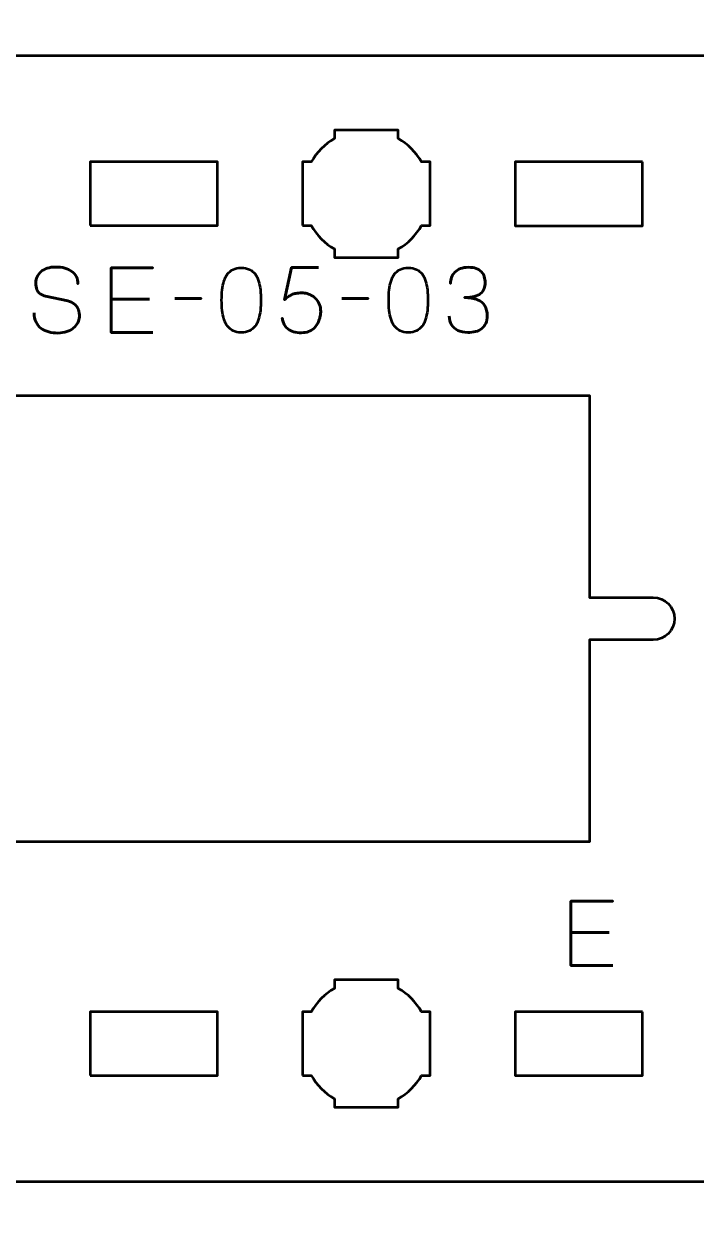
# Model space of a CAD drawing. Header units: centimetres. Extents: x -21 to 0, y -29.7 to 0.
# Drawn here: x -7.11 to -3.95, y -21.07 to -15.46 of the extents above; entities that cross this region are included whole.
import ezdxf

# ---------------------------------------------------------------- set-up
doc = ezdxf.new("R2010")
doc.units = ezdxf.units.CM
doc.header["$MEASUREMENT"] = 0
doc.layers.add('Layer 1', color=7, linetype='Continuous')

msp = doc.modelspace()

# ---------------------------------------------------------------- linework, layer by layer
at = {"layer": 'Layer 1', "color": 1, "lineweight": 53}
msp.add_open_spline([(-21.00003, -29.19995), (-21.00003, -29.19995), (-21.00003, -2.89992), (-21.00003, -2.89992), (-21.00003, -2.89992), (-21.00003, -2.81709), (-20.93286, -2.74992), (-20.85003, -2.74992), (-20.85003, -2.74992), (-20.7672, -2.74992), (-20.70003, -2.68275), (-20.70003, -2.59992), (-20.70003, -2.59992), (-20.70003, -2.51709), (-20.7672, -2.44992), (-20.85003, -2.44992), (-20.85003, -2.44992), (-20.93286, -2.44992), (-21.00003, -2.38275), (-21.00003, -2.29992), (-21.00003, -2.29992), (-21.00003, -2.21709), (-20.93286, -2.14992), (-20.85003, -2.14992), (-20.85003, -2.14992), (-20.7672, -2.14992), (-20.70003, -2.08275), (-20.70003, -1.99992), (-20.70003, -1.99992), (-20.70003, -1.91709), (-20.7672, -1.84992), (-20.85003, -1.84992), (-20.85003, -1.84992), (-20.93286, -1.84992), (-21.00003, -1.78275), (-21.00003, -1.69992), (-21.00003, -1.69992), (-21.00003, -1.61709), (-20.93286, -1.54992), (-20.85003, -1.54992), (-20.85003, -1.54992), (-20.7672, -1.54992), (-20.70003, -1.48275), (-20.70003, -1.39992), (-20.70003, -1.39992), (-20.70003, -1.31709), (-20.7672, -1.24992), (-20.85003, -1.24992), (-20.85003, -1.24992), (-20.93286, -1.24992), (-21.00003, -1.18275), (-21.00003, -1.09992), (-21.00003, -1.09992), (-21.00003, -1.09992), (-21.00003, -0.49992), (-21.00003, -0.49992), (-21.00003, -0.49992), (-21.00003, -0.22295), (-20.77694, 0.00004), (-20.49994, 0.00004), (-20.49994, 0.00004), (-20.49994, 0.00004), (-0.50008, 0.00004), (-0.50008, 0.00004), (-0.50008, 0.00004), (-0.22294, 0.00004), (0.00002, -0.22295), (0.00002, -0.49992), (0.00002, -0.49992), (0.00002, -0.49992), (0.00002, -29.19995), (0.00002, -29.19995), (0.00002, -29.19995), (0.00002, -29.47695), (-0.22294, -29.70004), (-0.50008, -29.70004), (-0.50008, -29.70004), (-0.50008, -29.70004), (-20.49994, -29.70004), (-20.49994, -29.70004), (-20.49994, -29.70004), (-20.77694, -29.70004), (-21.00003, -29.47695), (-21.00003, -29.19995)], degree=3, knots=[0, 0, 0, 0, 0.047619, 0.047619, 0.047619, 0.047619, 0.0952381, 0.0952381, 0.0952381, 0.0952381, 0.1428571, 0.1428571, 0.1428571, 0.1428571, 0.1904762, 0.1904762, 0.1904762, 0.1904762, 0.2380952, 0.2380952, 0.2380952, 0.2380952, 0.2857143, 0.2857143, 0.2857143, 0.2857143, 0.3333333, 0.3333333, 0.3333333, 0.3333333, 0.3809524, 0.3809524, 0.3809524, 0.3809524, 0.4285714, 0.4285714, 0.4285714, 0.4285714, 0.4761905, 0.4761905, 0.4761905, 0.4761905, 0.5238095, 0.5238095, 0.5238095, 0.5238095, 0.5714286, 0.5714286, 0.5714286, 0.5714286, 0.6190476, 0.6190476, 0.6190476, 0.6190476, 0.6666667, 0.6666667, 0.6666667, 0.6666667, 0.7142857, 0.7142857, 0.7142857, 0.7142857, 0.7619048, 0.7619048, 0.7619048, 0.7619048, 0.8095238, 0.8095238, 0.8095238, 0.8095238, 0.8571429, 0.8571429, 0.8571429, 0.8571429, 0.9047619, 0.9047619, 0.9047619, 0.9047619, 0.952381, 0.952381, 0.952381, 0.952381, 1, 1, 1, 1], dxfattribs=at)
at = {"layer": 'Layer 1', "color": 3, "lineweight": 53}
msp.add_open_spline([(-0.85004, -20.41233), (-0.85012, -20.68939), (-1.07319, -20.91227), (-1.35014, -20.91227), (-1.35014, -20.91227), (-4.11673, -20.91227), (-6.88335, -20.91227), (-9.64994, -20.91227), (-9.64994, -20.91227), (-9.92694, -20.91227), (-10.15004, -20.68918), (-10.15004, -20.41218), (-10.15004, -20.41218), (-10.15004, -20.41218), (-10.15004, -16.11232), (-10.15004, -16.11232), (-10.15004, -16.11232), (-10.15004, -15.83519), (-9.92694, -15.61223), (-9.64994, -15.61223), (-9.64994, -15.61223), (-6.88335, -15.61223), (-4.11673, -15.61223), (-1.35014, -15.61223), (-1.35014, -15.61223), (-1.07314, -15.61223), (-0.85004, -15.83532), (-0.85004, -16.11232), (-0.85004, -16.11232), (-0.85004, -16.11232), (-0.85004, -20.41233), (-0.85004, -20.41233)], degree=3, knots=[0, 0, 0, 0, 0.125, 0.125, 0.125, 0.125, 0.25, 0.25, 0.25, 0.25, 0.375, 0.375, 0.375, 0.375, 0.5, 0.5, 0.5, 0.5, 0.625, 0.625, 0.625, 0.625, 0.75, 0.75, 0.75, 0.75, 0.875, 0.875, 0.875, 0.875, 1, 1, 1, 1], dxfattribs=at)
at = {"layer": 'Layer 1', "lineweight": 53}
for points, knots in [([(-5.79999, -16.41232), (-5.79999, -16.41232), (-5.79999, -16.2638), (-5.79999, -16.2638), (-5.79999, -16.2638), (-5.79999, -16.2638), (-5.80001, -16.26225), (-5.80001, -16.26225), (-5.80001, -16.26225), (-5.80001, -16.26225), (-5.79999, -16.2607), (-5.79999, -16.2607), (-5.79999, -16.2607), (-5.79999, -16.2607), (-5.79999, -16.11232), (-5.79999, -16.11232), (-5.79999, -16.11232), (-5.79999, -16.11232), (-5.7599, -16.11232), (-5.7599, -16.11232), (-5.7599, -16.11232), (-5.73355, -16.06675), (-5.69555, -16.02877), (-5.65, -16.00241), (-5.65, -16.00241), (-5.65, -16.00241), (-5.65, -15.96232), (-5.65, -15.96232), (-5.65, -15.96232), (-5.65, -15.96232), (-5.50595, -15.96232), (-5.50595, -15.96232), (-5.50595, -15.96232), (-5.50595, -15.96232), (-5.50001, -15.96226), (-5.50001, -15.96226), (-5.50001, -15.96226), (-5.50001, -15.96226), (-5.49407, -15.96232), (-5.49407, -15.96232), (-5.49407, -15.96232), (-5.49407, -15.96232), (-5.35, -15.96232), (-5.35, -15.96232), (-5.35, -15.96232), (-5.35, -15.96232), (-5.35, -16.00239), (-5.35, -16.00239), (-5.35, -16.00239), (-5.30443, -16.02875), (-5.26644, -16.06674), (-5.2401, -16.11232), (-5.2401, -16.11232), (-5.2401, -16.11232), (-5.2, -16.11232), (-5.2, -16.11232), (-5.2, -16.11232), (-5.2, -16.11232), (-5.2, -16.41232), (-5.2, -16.41232), (-5.2, -16.41232), (-5.2, -16.41232), (-5.24019, -16.41232), (-5.24019, -16.41232), (-5.24019, -16.41232), (-5.26653, -16.45782), (-5.30449, -16.49576), (-5.35, -16.5221), (-5.35, -16.5221), (-5.35, -16.5221), (-5.35, -16.56231), (-5.35, -16.56231), (-5.35, -16.56231), (-5.35, -16.56231), (-5.65, -16.56231), (-5.65, -16.56231), (-5.65, -16.56231), (-5.65, -16.56231), (-5.65, -16.52208), (-5.65, -16.52208), (-5.65, -16.52208), (-5.6955, -16.49574), (-5.73346, -16.45781), (-5.7598, -16.41232), (-5.7598, -16.41232), (-5.7598, -16.41232), (-5.79999, -16.41232), (-5.79999, -16.41232)], [0, 0, 0, 0, 0.0454545, 0.0454545, 0.0454545, 0.0454545, 0.0909091, 0.0909091, 0.0909091, 0.0909091, 0.1363636, 0.1363636, 0.1363636, 0.1363636, 0.1818182, 0.1818182, 0.1818182, 0.1818182, 0.2272727, 0.2272727, 0.2272727, 0.2272727, 0.2727273, 0.2727273, 0.2727273, 0.2727273, 0.3181818, 0.3181818, 0.3181818, 0.3181818, 0.3636364, 0.3636364, 0.3636364, 0.3636364, 0.4090909, 0.4090909, 0.4090909, 0.4090909, 0.4545455, 0.4545455, 0.4545455, 0.4545455, 0.5, 0.5, 0.5, 0.5, 0.5454545, 0.5454545, 0.5454545, 0.5454545, 0.5909091, 0.5909091, 0.5909091, 0.5909091, 0.6363636, 0.6363636, 0.6363636, 0.6363636, 0.6818182, 0.6818182, 0.6818182, 0.6818182, 0.7272727, 0.7272727, 0.7272727, 0.7272727, 0.7727273, 0.7727273, 0.7727273, 0.7727273, 0.8181818, 0.8181818, 0.8181818, 0.8181818, 0.8636364, 0.8636364, 0.8636364, 0.8636364, 0.9090909, 0.9090909, 0.9090909, 0.9090909, 0.9545455, 0.9545455, 0.9545455, 0.9545455, 1, 1, 1, 1]), ([(-6.79999, -16.41232), (-6.79999, -16.41232), (-6.79999, -16.11232), (-6.79999, -16.11232), (-6.79999, -16.11232), (-6.79999, -16.11232), (-6.2, -16.11232), (-6.2, -16.11232), (-6.2, -16.11232), (-6.2, -16.11232), (-6.2, -16.41232), (-6.2, -16.41232), (-6.2, -16.41232), (-6.2, -16.41232), (-6.79999, -16.41232), (-6.79999, -16.41232)], [0, 0, 0, 0, 0.25, 0.25, 0.25, 0.25, 0.5, 0.5, 0.5, 0.5, 0.75, 0.75, 0.75, 0.75, 1, 1, 1, 1]), ([(-4.20009, -16.11232), (-4.20009, -16.11232), (-4.20009, -16.41233), (-4.20009, -16.41233), (-4.20009, -16.41233), (-4.20009, -16.41233), (-4.80008, -16.41233), (-4.80008, -16.41233), (-4.80008, -16.41233), (-4.80008, -16.41233), (-4.80008, -16.11232), (-4.80008, -16.11232), (-4.80008, -16.11232), (-4.80008, -16.11232), (-4.20009, -16.11232), (-4.20009, -16.11232)], [0, 0, 0, 0, 0.25, 0.25, 0.25, 0.25, 0.5, 0.5, 0.5, 0.5, 0.75, 0.75, 0.75, 0.75, 1, 1, 1, 1]), ([(-7.50004, -19.31223), (-6.43655, -19.31224), (-5.65488, -19.31225), (-4.45004, -19.31225), (-4.45004, -19.31225), (-4.45004, -19.31225), (-4.45004, -18.36223), (-4.45004, -18.36223), (-4.45004, -18.36223), (-4.45004, -18.36223), (-4.14999, -18.36223), (-4.14999, -18.36223), (-4.14999, -18.36223), (-4.09478, -18.36223), (-4.04999, -18.31744), (-4.04999, -18.26223), (-4.04999, -18.26223), (-4.04999, -18.20702), (-4.09478, -18.16223), (-4.14999, -18.16223), (-4.14999, -18.16223), (-4.14999, -18.16223), (-4.45004, -18.16223), (-4.45004, -18.16223), (-4.45004, -18.16223), (-4.45004, -18.16223), (-4.45004, -17.21226), (-4.45004, -17.21226), (-4.45004, -17.21226), (-5.65485, -17.21226), (-6.43656, -17.21225), (-7.50004, -17.21225), (-7.50004, -17.21225), (-7.50004, -17.21225), (-8.55004, -17.21225), (-8.55004, -17.21225), (-8.55004, -17.21225), (-8.55004, -17.21225), (-8.55004, -18.16227), (-8.55004, -18.16227), (-8.55004, -18.16227), (-8.55004, -18.16227), (-8.85009, -18.16227), (-8.85009, -18.16227), (-8.85009, -18.16227), (-8.9053, -18.16227), (-8.95009, -18.20706), (-8.95009, -18.26227), (-8.95009, -18.26227), (-8.95009, -18.31748), (-8.9053, -18.36227), (-8.85009, -18.36227), (-8.85009, -18.36227), (-8.85009, -18.36227), (-8.55004, -18.36227), (-8.55004, -18.36227), (-8.55004, -18.36227), (-8.55004, -18.36227), (-8.55004, -19.31224), (-8.55004, -19.31224), (-8.55004, -19.31224), (-8.55004, -19.31224), (-7.50004, -19.31223), (-7.50004, -19.31223)], [0, 0, 0, 0, 0.0625, 0.0625, 0.0625, 0.0625, 0.125, 0.125, 0.125, 0.125, 0.1875, 0.1875, 0.1875, 0.1875, 0.25, 0.25, 0.25, 0.25, 0.3125, 0.3125, 0.3125, 0.3125, 0.375, 0.375, 0.375, 0.375, 0.4375, 0.4375, 0.4375, 0.4375, 0.5, 0.5, 0.5, 0.5, 0.5625, 0.5625, 0.5625, 0.5625, 0.625, 0.625, 0.625, 0.625, 0.6875, 0.6875, 0.6875, 0.6875, 0.75, 0.75, 0.75, 0.75, 0.8125, 0.8125, 0.8125, 0.8125, 0.875, 0.875, 0.875, 0.875, 0.9375, 0.9375, 0.9375, 0.9375, 1, 1, 1, 1]), ([(-5.79999, -20.41232), (-5.79999, -20.41232), (-5.79999, -20.2638), (-5.79999, -20.2638), (-5.79999, -20.2638), (-5.79999, -20.2638), (-5.80001, -20.26225), (-5.80001, -20.26225), (-5.80001, -20.26225), (-5.80001, -20.26225), (-5.79999, -20.2607), (-5.79999, -20.2607), (-5.79999, -20.2607), (-5.79999, -20.2607), (-5.79999, -20.11232), (-5.79999, -20.11232), (-5.79999, -20.11232), (-5.79999, -20.11232), (-5.7599, -20.11232), (-5.7599, -20.11232), (-5.7599, -20.11232), (-5.73355, -20.06675), (-5.69555, -20.02877), (-5.65, -20.00241), (-5.65, -20.00241), (-5.65, -20.00241), (-5.65, -19.96232), (-5.65, -19.96232), (-5.65, -19.96232), (-5.65, -19.96232), (-5.50595, -19.96232), (-5.50595, -19.96232), (-5.50595, -19.96232), (-5.50595, -19.96232), (-5.50001, -19.96226), (-5.50001, -19.96226), (-5.50001, -19.96226), (-5.50001, -19.96226), (-5.49407, -19.96232), (-5.49407, -19.96232), (-5.49407, -19.96232), (-5.49407, -19.96232), (-5.35, -19.96232), (-5.35, -19.96232), (-5.35, -19.96232), (-5.35, -19.96232), (-5.35, -20.00239), (-5.35, -20.00239), (-5.35, -20.00239), (-5.30443, -20.02875), (-5.26644, -20.06674), (-5.2401, -20.11232), (-5.2401, -20.11232), (-5.2401, -20.11232), (-5.2, -20.11232), (-5.2, -20.11232), (-5.2, -20.11232), (-5.2, -20.11232), (-5.2, -20.41232), (-5.2, -20.41232), (-5.2, -20.41232), (-5.2, -20.41232), (-5.24019, -20.41232), (-5.24019, -20.41232), (-5.24019, -20.41232), (-5.26653, -20.45782), (-5.30449, -20.49576), (-5.35, -20.5221), (-5.35, -20.5221), (-5.35, -20.5221), (-5.35, -20.56231), (-5.35, -20.56231), (-5.35, -20.56231), (-5.35, -20.56231), (-5.65, -20.56231), (-5.65, -20.56231), (-5.65, -20.56231), (-5.65, -20.56231), (-5.65, -20.52208), (-5.65, -20.52208), (-5.65, -20.52208), (-5.6955, -20.49574), (-5.73346, -20.45781), (-5.7598, -20.41232), (-5.7598, -20.41232), (-5.7598, -20.41232), (-5.79999, -20.41232), (-5.79999, -20.41232)], [0, 0, 0, 0, 0.0454545, 0.0454545, 0.0454545, 0.0454545, 0.0909091, 0.0909091, 0.0909091, 0.0909091, 0.1363636, 0.1363636, 0.1363636, 0.1363636, 0.1818182, 0.1818182, 0.1818182, 0.1818182, 0.2272727, 0.2272727, 0.2272727, 0.2272727, 0.2727273, 0.2727273, 0.2727273, 0.2727273, 0.3181818, 0.3181818, 0.3181818, 0.3181818, 0.3636364, 0.3636364, 0.3636364, 0.3636364, 0.4090909, 0.4090909, 0.4090909, 0.4090909, 0.4545455, 0.4545455, 0.4545455, 0.4545455, 0.5, 0.5, 0.5, 0.5, 0.5454545, 0.5454545, 0.5454545, 0.5454545, 0.5909091, 0.5909091, 0.5909091, 0.5909091, 0.6363636, 0.6363636, 0.6363636, 0.6363636, 0.6818182, 0.6818182, 0.6818182, 0.6818182, 0.7272727, 0.7272727, 0.7272727, 0.7272727, 0.7727273, 0.7727273, 0.7727273, 0.7727273, 0.8181818, 0.8181818, 0.8181818, 0.8181818, 0.8636364, 0.8636364, 0.8636364, 0.8636364, 0.9090909, 0.9090909, 0.9090909, 0.9090909, 0.9545455, 0.9545455, 0.9545455, 0.9545455, 1, 1, 1, 1]), ([(-6.79999, -20.41232), (-6.79999, -20.41232), (-6.79999, -20.11232), (-6.79999, -20.11232), (-6.79999, -20.11232), (-6.79999, -20.11232), (-6.2, -20.11232), (-6.2, -20.11232), (-6.2, -20.11232), (-6.2, -20.11232), (-6.2, -20.41232), (-6.2, -20.41232), (-6.2, -20.41232), (-6.2, -20.41232), (-6.79999, -20.41232), (-6.79999, -20.41232)], [0, 0, 0, 0, 0.25, 0.25, 0.25, 0.25, 0.5, 0.5, 0.5, 0.5, 0.75, 0.75, 0.75, 0.75, 1, 1, 1, 1]), ([(-4.20009, -20.11232), (-4.20009, -20.11232), (-4.20009, -20.41233), (-4.20009, -20.41233), (-4.20009, -20.41233), (-4.20009, -20.41233), (-4.80008, -20.41233), (-4.80008, -20.41233), (-4.80008, -20.41233), (-4.80008, -20.41233), (-4.80008, -20.11232), (-4.80008, -20.11232), (-4.80008, -20.11232), (-4.80008, -20.11232), (-4.20009, -20.11232), (-4.20009, -20.11232)], [0, 0, 0, 0, 0.25, 0.25, 0.25, 0.25, 0.5, 0.5, 0.5, 0.5, 0.75, 0.75, 0.75, 0.75, 1, 1, 1, 1])]:
    msp.add_open_spline(points, degree=3, knots=knots, dxfattribs=at)
at = {"layer": 'Layer 1', "color": 5, "lineweight": 53}
for points, knots in [([(-7.06379, -16.8228), (-7.06365, -16.83967), (-7.06069, -16.85413), (-7.05476, -16.8662), (-7.05476, -16.8662), (-7.0489, -16.87819), (-7.04072, -16.888), (-7.03042, -16.89562), (-7.03042, -16.89562), (-7.02005, -16.90317), (-7.00812, -16.90874), (-6.99465, -16.91234), (-6.99465, -16.91234), (-6.98124, -16.91587), (-6.96685, -16.91763), (-6.95161, -16.91763), (-6.95161, -16.91763), (-6.93623, -16.91756), (-6.9224, -16.9153), (-6.91005, -16.911), (-6.91005, -16.911), (-6.89777, -16.90669), (-6.88726, -16.90091), (-6.87844, -16.89364), (-6.87844, -16.89364), (-6.86969, -16.88637), (-6.86292, -16.87826), (-6.85812, -16.86923), (-6.85812, -16.86923), (-6.85332, -16.8602), (-6.85078, -16.85096), (-6.85043, -16.84143), (-6.85043, -16.84143), (-6.85001, -16.82894), (-6.85184, -16.81751), (-6.85586, -16.80721), (-6.85586, -16.80721), (-6.85989, -16.79691), (-6.8661, -16.7883), (-6.87449, -16.78125), (-6.87449, -16.78125), (-6.88282, -16.77419), (-6.89333, -16.76925), (-6.90589, -16.7665), (-6.90589, -16.7665), (-6.90589, -16.7665), (-7.0096, -16.74406), (-7.0096, -16.74406), (-7.0096, -16.74406), (-7.01934, -16.74202), (-7.02774, -16.73856), (-7.03465, -16.73376), (-7.03465, -16.73376), (-7.04157, -16.7289), (-7.04693, -16.72219), (-7.0506, -16.71358), (-7.0506, -16.71358), (-7.05427, -16.70505), (-7.05617, -16.69418), (-7.05617, -16.68099), (-7.05617, -16.68099), (-7.05617, -16.67097), (-7.05412, -16.66152), (-7.04996, -16.65263), (-7.04996, -16.65263), (-7.04587, -16.64374), (-7.0398, -16.6359), (-7.03183, -16.62899), (-7.03183, -16.62899), (-7.02386, -16.62215), (-7.01398, -16.61678), (-7.00227, -16.6129), (-7.00227, -16.6129), (-6.99048, -16.60895), (-6.97701, -16.60698), (-6.96177, -16.60691), (-6.96177, -16.60691), (-6.94646, -16.60691), (-6.93242, -16.60867), (-6.91958, -16.6122), (-6.91958, -16.6122), (-6.90681, -16.61573), (-6.89573, -16.62081), (-6.88642, -16.62758), (-6.88642, -16.62758), (-6.8771, -16.63435), (-6.86991, -16.64268), (-6.86497, -16.65241), (-6.86497, -16.65241), (-6.86003, -16.66222), (-6.8577, -16.67344), (-6.85805, -16.68607), (-6.85805, -16.68607), (-6.8577, -16.67344), (-6.86003, -16.66222), (-6.86497, -16.65241), (-6.86497, -16.65241), (-6.86991, -16.64268), (-6.8771, -16.63435), (-6.88642, -16.62758), (-6.88642, -16.62758), (-6.89573, -16.62081), (-6.90681, -16.61573), (-6.91958, -16.6122), (-6.91958, -16.6122), (-6.93242, -16.60867), (-6.94646, -16.60691), (-6.96177, -16.60691), (-6.96177, -16.60691), (-6.97701, -16.60698), (-6.99048, -16.60895), (-7.00227, -16.6129), (-7.00227, -16.6129), (-7.01398, -16.61678), (-7.02386, -16.62215), (-7.03183, -16.62899), (-7.03183, -16.62899), (-7.0398, -16.6359), (-7.04587, -16.64374), (-7.04996, -16.65263), (-7.04996, -16.65263), (-7.05412, -16.66152), (-7.05617, -16.67097), (-7.05617, -16.68099), (-7.05617, -16.68099), (-7.05617, -16.69418), (-7.05434, -16.70505), (-7.05081, -16.71351), (-7.05081, -16.71351), (-7.04721, -16.72205), (-7.04192, -16.72868), (-7.035, -16.73355), (-7.035, -16.73355), (-7.02809, -16.73835), (-7.01962, -16.74188), (-7.0096, -16.74406), (-7.0096, -16.74406), (-7.0096, -16.74406), (-6.90589, -16.7665), (-6.90589, -16.7665), (-6.90589, -16.7665), (-6.89305, -16.76925), (-6.88246, -16.77419), (-6.87414, -16.78125), (-6.87414, -16.78125), (-6.86574, -16.7883), (-6.8596, -16.79691), (-6.85565, -16.80721), (-6.85565, -16.80721), (-6.85177, -16.81751), (-6.85001, -16.82894), (-6.85043, -16.84143), (-6.85043, -16.84143), (-6.85078, -16.85096), (-6.85332, -16.8602), (-6.85812, -16.86923), (-6.85812, -16.86923), (-6.86292, -16.87826), (-6.86969, -16.88637), (-6.87844, -16.89364), (-6.87844, -16.89364), (-6.88726, -16.90091), (-6.89777, -16.90669), (-6.91005, -16.911), (-6.91005, -16.911), (-6.9224, -16.9153), (-6.93623, -16.91756), (-6.95161, -16.91763), (-6.95161, -16.91763), (-6.96685, -16.91763), (-6.98124, -16.91587), (-6.99465, -16.91234), (-6.99465, -16.91234), (-7.00812, -16.90874), (-7.02005, -16.90317), (-7.03042, -16.89562), (-7.03042, -16.89562), (-7.04072, -16.888), (-7.0489, -16.87819), (-7.05476, -16.8662), (-7.05476, -16.8662), (-7.06069, -16.85413), (-7.06365, -16.83967), (-7.06379, -16.8228)], [0, 0, 0, 0, 0.0217391, 0.0217391, 0.0217391, 0.0217391, 0.0434783, 0.0434783, 0.0434783, 0.0434783, 0.0652174, 0.0652174, 0.0652174, 0.0652174, 0.0869565, 0.0869565, 0.0869565, 0.0869565, 0.1086957, 0.1086957, 0.1086957, 0.1086957, 0.1304348, 0.1304348, 0.1304348, 0.1304348, 0.1521739, 0.1521739, 0.1521739, 0.1521739, 0.173913, 0.173913, 0.173913, 0.173913, 0.1956522, 0.1956522, 0.1956522, 0.1956522, 0.2173913, 0.2173913, 0.2173913, 0.2173913, 0.2391304, 0.2391304, 0.2391304, 0.2391304, 0.2608696, 0.2608696, 0.2608696, 0.2608696, 0.2826087, 0.2826087, 0.2826087, 0.2826087, 0.3043478, 0.3043478, 0.3043478, 0.3043478, 0.326087, 0.326087, 0.326087, 0.326087, 0.3478261, 0.3478261, 0.3478261, 0.3478261, 0.3695652, 0.3695652, 0.3695652, 0.3695652, 0.3913043, 0.3913043, 0.3913043, 0.3913043, 0.4130435, 0.4130435, 0.4130435, 0.4130435, 0.4347826, 0.4347826, 0.4347826, 0.4347826, 0.4565217, 0.4565217, 0.4565217, 0.4565217, 0.4782609, 0.4782609, 0.4782609, 0.4782609, 0.5, 0.5, 0.5, 0.5, 0.5217391, 0.5217391, 0.5217391, 0.5217391, 0.5434783, 0.5434783, 0.5434783, 0.5434783, 0.5652174, 0.5652174, 0.5652174, 0.5652174, 0.5869565, 0.5869565, 0.5869565, 0.5869565, 0.6086957, 0.6086957, 0.6086957, 0.6086957, 0.6304348, 0.6304348, 0.6304348, 0.6304348, 0.6521739, 0.6521739, 0.6521739, 0.6521739, 0.673913, 0.673913, 0.673913, 0.673913, 0.6956522, 0.6956522, 0.6956522, 0.6956522, 0.7173913, 0.7173913, 0.7173913, 0.7173913, 0.7391304, 0.7391304, 0.7391304, 0.7391304, 0.7608696, 0.7608696, 0.7608696, 0.7608696, 0.7826087, 0.7826087, 0.7826087, 0.7826087, 0.8043478, 0.8043478, 0.8043478, 0.8043478, 0.826087, 0.826087, 0.826087, 0.826087, 0.8478261, 0.8478261, 0.8478261, 0.8478261, 0.8695652, 0.8695652, 0.8695652, 0.8695652, 0.8913043, 0.8913043, 0.8913043, 0.8913043, 0.9130435, 0.9130435, 0.9130435, 0.9130435, 0.9347826, 0.9347826, 0.9347826, 0.9347826, 0.9565217, 0.9565217, 0.9565217, 0.9565217, 0.9782609, 0.9782609, 0.9782609, 0.9782609, 1, 1, 1, 1]), ([(-6.50457, -16.91509), (-6.50457, -16.91509), (-6.70184, -16.91509), (-6.70184, -16.91509), (-6.70184, -16.91509), (-6.70184, -16.91509), (-6.70184, -16.61156), (-6.70184, -16.61156), (-6.70184, -16.61156), (-6.70184, -16.61156), (-6.50457, -16.61156), (-6.50457, -16.61156), (-6.50457, -16.61156), (-6.50457, -16.61156), (-6.70184, -16.61156), (-6.70184, -16.61156), (-6.70184, -16.61156), (-6.70184, -16.61156), (-6.70184, -16.91509), (-6.70184, -16.91509), (-6.70184, -16.91509), (-6.70184, -16.91509), (-6.50457, -16.91509), (-6.50457, -16.91509)], [0, 0, 0, 0, 0.1666667, 0.1666667, 0.1666667, 0.1666667, 0.3333333, 0.3333333, 0.3333333, 0.3333333, 0.5, 0.5, 0.5, 0.5, 0.6666667, 0.6666667, 0.6666667, 0.6666667, 0.8333333, 0.8333333, 0.8333333, 0.8333333, 1, 1, 1, 1]), ([(-6.08886, -16.91509), (-6.07405, -16.91502), (-6.06128, -16.91241), (-6.05062, -16.90733), (-6.05062, -16.90733), (-6.04004, -16.90225), (-6.03122, -16.89498), (-6.02417, -16.88574), (-6.02417, -16.88574), (-6.01718, -16.87643), (-6.01168, -16.86542), (-6.00759, -16.85272), (-6.00759, -16.85272), (-6.00356, -16.84002), (-6.00067, -16.82612), (-5.99905, -16.81088), (-5.99905, -16.81088), (-5.99735, -16.79564), (-5.99651, -16.77962), (-5.99658, -16.76269), (-5.99658, -16.76269), (-5.99651, -16.74583), (-5.99735, -16.72981), (-5.99905, -16.71464), (-5.99905, -16.71464), (-6.00067, -16.69947), (-6.00356, -16.6855), (-6.00759, -16.6728), (-6.00759, -16.6728), (-6.01168, -16.66017), (-6.01718, -16.64917), (-6.02417, -16.63978), (-6.02417, -16.63978), (-6.03122, -16.63047), (-6.04004, -16.6232), (-6.05062, -16.61812), (-6.05062, -16.61812), (-6.06128, -16.61297), (-6.07405, -16.61036), (-6.08886, -16.61029), (-6.08886, -16.61029), (-6.10368, -16.61036), (-6.11645, -16.61297), (-6.12711, -16.61812), (-6.12711, -16.61812), (-6.13769, -16.6232), (-6.14651, -16.63047), (-6.15356, -16.63978), (-6.15356, -16.63978), (-6.16055, -16.64917), (-6.16605, -16.66017), (-6.17014, -16.6728), (-6.17014, -16.6728), (-6.17417, -16.6855), (-6.17706, -16.69947), (-6.17868, -16.71464), (-6.17868, -16.71464), (-6.18037, -16.72981), (-6.18122, -16.74583), (-6.18115, -16.76269), (-6.18115, -16.76269), (-6.18122, -16.77962), (-6.18037, -16.79564), (-6.17868, -16.81088), (-6.17868, -16.81088), (-6.17706, -16.82612), (-6.17417, -16.84002), (-6.17014, -16.85272), (-6.17014, -16.85272), (-6.16605, -16.86542), (-6.16055, -16.87643), (-6.15356, -16.88574), (-6.15356, -16.88574), (-6.14651, -16.89498), (-6.13769, -16.90225), (-6.12711, -16.90733), (-6.12711, -16.90733), (-6.11645, -16.91241), (-6.10368, -16.91502), (-6.08886, -16.91509)], [0, 0, 0, 0, 0.05, 0.05, 0.05, 0.05, 0.1, 0.1, 0.1, 0.1, 0.15, 0.15, 0.15, 0.15, 0.2, 0.2, 0.2, 0.2, 0.25, 0.25, 0.25, 0.25, 0.3, 0.3, 0.3, 0.3, 0.35, 0.35, 0.35, 0.35, 0.4, 0.4, 0.4, 0.4, 0.45, 0.45, 0.45, 0.45, 0.5, 0.5, 0.5, 0.5, 0.55, 0.55, 0.55, 0.55, 0.6, 0.6, 0.6, 0.6, 0.65, 0.65, 0.65, 0.65, 0.7, 0.7, 0.7, 0.7, 0.75, 0.75, 0.75, 0.75, 0.8, 0.8, 0.8, 0.8, 0.85, 0.85, 0.85, 0.85, 0.9, 0.9, 0.9, 0.9, 0.95, 0.95, 0.95, 0.95, 1, 1, 1, 1]), ([(-6.08886, -16.91509), (-6.07405, -16.91502), (-6.06128, -16.91241), (-6.05062, -16.90733), (-6.05062, -16.90733), (-6.04004, -16.90225), (-6.03122, -16.89498), (-6.02417, -16.88574), (-6.02417, -16.88574), (-6.01718, -16.87643), (-6.01168, -16.86542), (-6.00759, -16.85272), (-6.00759, -16.85272), (-6.00356, -16.84002), (-6.00067, -16.82612), (-5.99905, -16.81088), (-5.99905, -16.81088), (-5.99735, -16.79564), (-5.99651, -16.77962), (-5.99658, -16.76269), (-5.99658, -16.76269), (-5.99651, -16.74583), (-5.99735, -16.72981), (-5.99905, -16.71464), (-5.99905, -16.71464), (-6.00067, -16.69947), (-6.00356, -16.6855), (-6.00759, -16.6728), (-6.00759, -16.6728), (-6.01168, -16.66017), (-6.01718, -16.64917), (-6.02417, -16.63978), (-6.02417, -16.63978), (-6.03122, -16.63047), (-6.04004, -16.6232), (-6.05062, -16.61812), (-6.05062, -16.61812), (-6.06128, -16.61297), (-6.07405, -16.61036), (-6.08886, -16.61029), (-6.08886, -16.61029), (-6.10368, -16.61036), (-6.11645, -16.61297), (-6.12711, -16.61812), (-6.12711, -16.61812), (-6.13769, -16.6232), (-6.14651, -16.63047), (-6.15356, -16.63978), (-6.15356, -16.63978), (-6.16055, -16.64917), (-6.16605, -16.66017), (-6.17014, -16.6728), (-6.17014, -16.6728), (-6.17417, -16.6855), (-6.17706, -16.69947), (-6.17868, -16.71464), (-6.17868, -16.71464), (-6.18037, -16.72981), (-6.18122, -16.74583), (-6.18115, -16.76269), (-6.18115, -16.76269), (-6.18122, -16.77962), (-6.18037, -16.79564), (-6.17868, -16.81088), (-6.17868, -16.81088), (-6.17706, -16.82612), (-6.17417, -16.84002), (-6.17014, -16.85272), (-6.17014, -16.85272), (-6.16605, -16.86542), (-6.16055, -16.87643), (-6.15356, -16.88574), (-6.15356, -16.88574), (-6.14651, -16.89498), (-6.13769, -16.90225), (-6.12711, -16.90733), (-6.12711, -16.90733), (-6.11645, -16.91241), (-6.10368, -16.91502), (-6.08886, -16.91509)], [0, 0, 0, 0, 0.05, 0.05, 0.05, 0.05, 0.1, 0.1, 0.1, 0.1, 0.15, 0.15, 0.15, 0.15, 0.2, 0.2, 0.2, 0.2, 0.25, 0.25, 0.25, 0.25, 0.3, 0.3, 0.3, 0.3, 0.35, 0.35, 0.35, 0.35, 0.4, 0.4, 0.4, 0.4, 0.45, 0.45, 0.45, 0.45, 0.5, 0.5, 0.5, 0.5, 0.55, 0.55, 0.55, 0.55, 0.6, 0.6, 0.6, 0.6, 0.65, 0.65, 0.65, 0.65, 0.7, 0.7, 0.7, 0.7, 0.75, 0.75, 0.75, 0.75, 0.8, 0.8, 0.8, 0.8, 0.85, 0.85, 0.85, 0.85, 0.9, 0.9, 0.9, 0.9, 0.95, 0.95, 0.95, 0.95, 1, 1, 1, 1]), ([(-5.7248, -16.60987), (-5.7248, -16.60987), (-5.8518, -16.60987), (-5.8518, -16.60987), (-5.8518, -16.60987), (-5.8518, -16.60987), (-5.88567, -16.76142), (-5.88567, -16.76142), (-5.88567, -16.76142), (-5.87974, -16.75634), (-5.8741, -16.75176), (-5.86866, -16.74773), (-5.86866, -16.74773), (-5.8633, -16.74371), (-5.85766, -16.74033), (-5.85166, -16.7375), (-5.85166, -16.7375), (-5.84573, -16.73468), (-5.83896, -16.73256), (-5.83134, -16.73108), (-5.83134, -16.73108), (-5.82379, -16.7296), (-5.81476, -16.72882), (-5.80439, -16.72882), (-5.80439, -16.72882), (-5.79592, -16.72882), (-5.78745, -16.72995), (-5.77899, -16.73228), (-5.77899, -16.73228), (-5.77052, -16.73454), (-5.76248, -16.738), (-5.75486, -16.74258), (-5.75486, -16.74258), (-5.74717, -16.74724), (-5.74039, -16.75303), (-5.73447, -16.76001), (-5.73447, -16.76001), (-5.72847, -16.767), (-5.72374, -16.77518), (-5.72036, -16.78456), (-5.72036, -16.78456), (-5.7169, -16.79395), (-5.71514, -16.8046), (-5.71507, -16.81645), (-5.71507, -16.81645), (-5.71499, -16.82083), (-5.71549, -16.82633), (-5.71648, -16.83282), (-5.71648, -16.83282), (-5.71739, -16.83931), (-5.71909, -16.84637), (-5.72149, -16.85385), (-5.72149, -16.85385), (-5.72388, -16.86133), (-5.72727, -16.86874), (-5.73157, -16.87607), (-5.73157, -16.87607), (-5.73588, -16.88341), (-5.74138, -16.89011), (-5.74801, -16.89618), (-5.74801, -16.89618), (-5.75465, -16.90225), (-5.76269, -16.90712), (-5.77207, -16.91079), (-5.77207, -16.91079), (-5.78153, -16.91438), (-5.79261, -16.91629), (-5.80523, -16.91636), (-5.80523, -16.91636), (-5.82033, -16.91629), (-5.83303, -16.91467), (-5.84333, -16.91163), (-5.84333, -16.91163), (-5.85364, -16.90853), (-5.86203, -16.90451), (-5.86852, -16.89943), (-5.86852, -16.89943), (-5.87508, -16.89435), (-5.88016, -16.88877), (-5.88383, -16.88271), (-5.88383, -16.88271), (-5.8875, -16.87664), (-5.89025, -16.87057), (-5.89209, -16.8645), (-5.89209, -16.8645), (-5.89392, -16.85843), (-5.89533, -16.85286), (-5.89625, -16.84778), (-5.89625, -16.84778), (-5.89533, -16.85286), (-5.89392, -16.85843), (-5.89209, -16.8645), (-5.89209, -16.8645), (-5.89025, -16.87057), (-5.8875, -16.87664), (-5.88383, -16.88271), (-5.88383, -16.88271), (-5.88016, -16.88877), (-5.87508, -16.89435), (-5.86852, -16.89943), (-5.86852, -16.89943), (-5.86203, -16.90451), (-5.85364, -16.90853), (-5.84333, -16.91163), (-5.84333, -16.91163), (-5.83303, -16.91467), (-5.82033, -16.91629), (-5.80523, -16.91636), (-5.80523, -16.91636), (-5.79261, -16.91629), (-5.78153, -16.91438), (-5.77207, -16.91079), (-5.77207, -16.91079), (-5.76269, -16.90712), (-5.75465, -16.90225), (-5.74801, -16.89618), (-5.74801, -16.89618), (-5.74138, -16.89011), (-5.73588, -16.88341), (-5.73157, -16.87607), (-5.73157, -16.87607), (-5.72727, -16.86874), (-5.72388, -16.86133), (-5.72149, -16.85385), (-5.72149, -16.85385), (-5.71909, -16.84637), (-5.71739, -16.83931), (-5.71648, -16.83282), (-5.71648, -16.83282), (-5.71549, -16.82633), (-5.71499, -16.82083), (-5.71507, -16.81645), (-5.71507, -16.81645), (-5.71514, -16.8046), (-5.7169, -16.79395), (-5.72036, -16.78456), (-5.72036, -16.78456), (-5.72374, -16.77518), (-5.72847, -16.767), (-5.73447, -16.76001), (-5.73447, -16.76001), (-5.74039, -16.75303), (-5.74717, -16.74724), (-5.75486, -16.74258), (-5.75486, -16.74258), (-5.76248, -16.738), (-5.77052, -16.73454), (-5.77899, -16.73228), (-5.77899, -16.73228), (-5.78745, -16.72995), (-5.79592, -16.72882), (-5.80439, -16.72882), (-5.80439, -16.72882), (-5.81476, -16.72882), (-5.82379, -16.7296), (-5.83134, -16.73108), (-5.83134, -16.73108), (-5.83896, -16.73256), (-5.84573, -16.73468), (-5.85166, -16.7375), (-5.85166, -16.7375), (-5.85766, -16.74033), (-5.8633, -16.74371), (-5.86866, -16.74773), (-5.86866, -16.74773), (-5.8741, -16.75176), (-5.87974, -16.75634), (-5.88567, -16.76142), (-5.88567, -16.76142), (-5.88567, -16.76142), (-5.8518, -16.60987), (-5.8518, -16.60987), (-5.8518, -16.60987), (-5.8518, -16.60987), (-5.7248, -16.60987), (-5.7248, -16.60987)], [0, 0, 0, 0, 0.0227273, 0.0227273, 0.0227273, 0.0227273, 0.0454545, 0.0454545, 0.0454545, 0.0454545, 0.0681818, 0.0681818, 0.0681818, 0.0681818, 0.0909091, 0.0909091, 0.0909091, 0.0909091, 0.1136364, 0.1136364, 0.1136364, 0.1136364, 0.1363636, 0.1363636, 0.1363636, 0.1363636, 0.1590909, 0.1590909, 0.1590909, 0.1590909, 0.1818182, 0.1818182, 0.1818182, 0.1818182, 0.2045455, 0.2045455, 0.2045455, 0.2045455, 0.2272727, 0.2272727, 0.2272727, 0.2272727, 0.25, 0.25, 0.25, 0.25, 0.2727273, 0.2727273, 0.2727273, 0.2727273, 0.2954545, 0.2954545, 0.2954545, 0.2954545, 0.3181818, 0.3181818, 0.3181818, 0.3181818, 0.3409091, 0.3409091, 0.3409091, 0.3409091, 0.3636364, 0.3636364, 0.3636364, 0.3636364, 0.3863636, 0.3863636, 0.3863636, 0.3863636, 0.4090909, 0.4090909, 0.4090909, 0.4090909, 0.4318182, 0.4318182, 0.4318182, 0.4318182, 0.4545455, 0.4545455, 0.4545455, 0.4545455, 0.4772727, 0.4772727, 0.4772727, 0.4772727, 0.5, 0.5, 0.5, 0.5, 0.5227273, 0.5227273, 0.5227273, 0.5227273, 0.5454545, 0.5454545, 0.5454545, 0.5454545, 0.5681818, 0.5681818, 0.5681818, 0.5681818, 0.5909091, 0.5909091, 0.5909091, 0.5909091, 0.6136364, 0.6136364, 0.6136364, 0.6136364, 0.6363636, 0.6363636, 0.6363636, 0.6363636, 0.6590909, 0.6590909, 0.6590909, 0.6590909, 0.6818182, 0.6818182, 0.6818182, 0.6818182, 0.7045455, 0.7045455, 0.7045455, 0.7045455, 0.7272727, 0.7272727, 0.7272727, 0.7272727, 0.75, 0.75, 0.75, 0.75, 0.7727273, 0.7727273, 0.7727273, 0.7727273, 0.7954545, 0.7954545, 0.7954545, 0.7954545, 0.8181818, 0.8181818, 0.8181818, 0.8181818, 0.8409091, 0.8409091, 0.8409091, 0.8409091, 0.8636364, 0.8636364, 0.8636364, 0.8636364, 0.8863636, 0.8863636, 0.8863636, 0.8863636, 0.9090909, 0.9090909, 0.9090909, 0.9090909, 0.9318182, 0.9318182, 0.9318182, 0.9318182, 0.9545455, 0.9545455, 0.9545455, 0.9545455, 0.9772727, 0.9772727, 0.9772727, 0.9772727, 1, 1, 1, 1]), ([(-5.30274, -16.91509), (-5.28793, -16.91502), (-5.27516, -16.91241), (-5.2645, -16.90733), (-5.2645, -16.90733), (-5.25392, -16.90225), (-5.2451, -16.89498), (-5.23805, -16.88574), (-5.23805, -16.88574), (-5.23106, -16.87643), (-5.22556, -16.86542), (-5.22147, -16.85272), (-5.22147, -16.85272), (-5.21744, -16.84002), (-5.21455, -16.82612), (-5.21293, -16.81088), (-5.21293, -16.81088), (-5.21123, -16.79564), (-5.21039, -16.77962), (-5.21046, -16.76269), (-5.21046, -16.76269), (-5.21039, -16.74583), (-5.21123, -16.72981), (-5.21293, -16.71464), (-5.21293, -16.71464), (-5.21455, -16.69947), (-5.21744, -16.6855), (-5.22147, -16.6728), (-5.22147, -16.6728), (-5.22556, -16.66017), (-5.23106, -16.64917), (-5.23805, -16.63978), (-5.23805, -16.63978), (-5.2451, -16.63047), (-5.25392, -16.6232), (-5.2645, -16.61812), (-5.2645, -16.61812), (-5.27516, -16.61297), (-5.28793, -16.61036), (-5.30274, -16.61029), (-5.30274, -16.61029), (-5.31756, -16.61036), (-5.33033, -16.61297), (-5.34099, -16.61812), (-5.34099, -16.61812), (-5.35157, -16.6232), (-5.36039, -16.63047), (-5.36744, -16.63978), (-5.36744, -16.63978), (-5.37443, -16.64917), (-5.37993, -16.66017), (-5.38402, -16.6728), (-5.38402, -16.6728), (-5.38805, -16.6855), (-5.39094, -16.69947), (-5.39256, -16.71464), (-5.39256, -16.71464), (-5.39425, -16.72981), (-5.3951, -16.74583), (-5.39503, -16.76269), (-5.39503, -16.76269), (-5.3951, -16.77962), (-5.39425, -16.79564), (-5.39256, -16.81088), (-5.39256, -16.81088), (-5.39094, -16.82612), (-5.38805, -16.84002), (-5.38402, -16.85272), (-5.38402, -16.85272), (-5.37993, -16.86542), (-5.37443, -16.87643), (-5.36744, -16.88574), (-5.36744, -16.88574), (-5.36039, -16.89498), (-5.35157, -16.90225), (-5.34099, -16.90733), (-5.34099, -16.90733), (-5.33033, -16.91241), (-5.31756, -16.91502), (-5.30274, -16.91509)], [0, 0, 0, 0, 0.05, 0.05, 0.05, 0.05, 0.1, 0.1, 0.1, 0.1, 0.15, 0.15, 0.15, 0.15, 0.2, 0.2, 0.2, 0.2, 0.25, 0.25, 0.25, 0.25, 0.3, 0.3, 0.3, 0.3, 0.35, 0.35, 0.35, 0.35, 0.4, 0.4, 0.4, 0.4, 0.45, 0.45, 0.45, 0.45, 0.5, 0.5, 0.5, 0.5, 0.55, 0.55, 0.55, 0.55, 0.6, 0.6, 0.6, 0.6, 0.65, 0.65, 0.65, 0.65, 0.7, 0.7, 0.7, 0.7, 0.75, 0.75, 0.75, 0.75, 0.8, 0.8, 0.8, 0.8, 0.85, 0.85, 0.85, 0.85, 0.9, 0.9, 0.9, 0.9, 0.95, 0.95, 0.95, 0.95, 1, 1, 1, 1]), ([(-5.30274, -16.91509), (-5.28793, -16.91502), (-5.27516, -16.91241), (-5.2645, -16.90733), (-5.2645, -16.90733), (-5.25392, -16.90225), (-5.2451, -16.89498), (-5.23805, -16.88574), (-5.23805, -16.88574), (-5.23106, -16.87643), (-5.22556, -16.86542), (-5.22147, -16.85272), (-5.22147, -16.85272), (-5.21744, -16.84002), (-5.21455, -16.82612), (-5.21293, -16.81088), (-5.21293, -16.81088), (-5.21123, -16.79564), (-5.21039, -16.77962), (-5.21046, -16.76269), (-5.21046, -16.76269), (-5.21039, -16.74583), (-5.21123, -16.72981), (-5.21293, -16.71464), (-5.21293, -16.71464), (-5.21455, -16.69947), (-5.21744, -16.6855), (-5.22147, -16.6728), (-5.22147, -16.6728), (-5.22556, -16.66017), (-5.23106, -16.64917), (-5.23805, -16.63978), (-5.23805, -16.63978), (-5.2451, -16.63047), (-5.25392, -16.6232), (-5.2645, -16.61812), (-5.2645, -16.61812), (-5.27516, -16.61297), (-5.28793, -16.61036), (-5.30274, -16.61029), (-5.30274, -16.61029), (-5.31756, -16.61036), (-5.33033, -16.61297), (-5.34099, -16.61812), (-5.34099, -16.61812), (-5.35157, -16.6232), (-5.36039, -16.63047), (-5.36744, -16.63978), (-5.36744, -16.63978), (-5.37443, -16.64917), (-5.37993, -16.66017), (-5.38402, -16.6728), (-5.38402, -16.6728), (-5.38805, -16.6855), (-5.39094, -16.69947), (-5.39256, -16.71464), (-5.39256, -16.71464), (-5.39425, -16.72981), (-5.3951, -16.74583), (-5.39503, -16.76269), (-5.39503, -16.76269), (-5.3951, -16.77962), (-5.39425, -16.79564), (-5.39256, -16.81088), (-5.39256, -16.81088), (-5.39094, -16.82612), (-5.38805, -16.84002), (-5.38402, -16.85272), (-5.38402, -16.85272), (-5.37993, -16.86542), (-5.37443, -16.87643), (-5.36744, -16.88574), (-5.36744, -16.88574), (-5.36039, -16.89498), (-5.35157, -16.90225), (-5.34099, -16.90733), (-5.34099, -16.90733), (-5.33033, -16.91241), (-5.31756, -16.91502), (-5.30274, -16.91509)], [0, 0, 0, 0, 0.05, 0.05, 0.05, 0.05, 0.1, 0.1, 0.1, 0.1, 0.15, 0.15, 0.15, 0.15, 0.2, 0.2, 0.2, 0.2, 0.25, 0.25, 0.25, 0.25, 0.3, 0.3, 0.3, 0.3, 0.35, 0.35, 0.35, 0.35, 0.4, 0.4, 0.4, 0.4, 0.45, 0.45, 0.45, 0.45, 0.5, 0.5, 0.5, 0.5, 0.55, 0.55, 0.55, 0.55, 0.6, 0.6, 0.6, 0.6, 0.65, 0.65, 0.65, 0.65, 0.7, 0.7, 0.7, 0.7, 0.75, 0.75, 0.75, 0.75, 0.8, 0.8, 0.8, 0.8, 0.85, 0.85, 0.85, 0.85, 0.9, 0.9, 0.9, 0.9, 0.95, 0.95, 0.95, 0.95, 1, 1, 1, 1]), ([(-5.11013, -16.83847), (-5.11006, -16.85371), (-5.10653, -16.86697), (-5.09955, -16.87847), (-5.09955, -16.87847), (-5.09256, -16.8899), (-5.08261, -16.89886), (-5.06963, -16.90528), (-5.06963, -16.90528), (-5.05665, -16.9117), (-5.04106, -16.91495), (-5.02292, -16.91509), (-5.02292, -16.91509), (-5.00931, -16.91509), (-4.99696, -16.91368), (-4.98574, -16.91072), (-4.98574, -16.91072), (-4.97459, -16.90775), (-4.965, -16.90317), (-4.95688, -16.89689), (-4.95688, -16.89689), (-4.94877, -16.89061), (-4.94256, -16.88249), (-4.93812, -16.87262), (-4.93812, -16.87262), (-4.93374, -16.86267), (-4.93156, -16.85074), (-4.93149, -16.83677), (-4.93149, -16.83677), (-4.93141, -16.81815), (-4.93522, -16.80241), (-4.94277, -16.78964), (-4.94277, -16.78964), (-4.95032, -16.77687), (-4.96204, -16.76728), (-4.97777, -16.76072), (-4.97777, -16.76072), (-4.9935, -16.75415), (-5.01368, -16.75084), (-5.03816, -16.75084), (-5.03816, -16.75084), (-5.01989, -16.75091), (-5.00458, -16.74922), (-4.99209, -16.74576), (-4.99209, -16.74576), (-4.97967, -16.7423), (-4.96973, -16.73743), (-4.96225, -16.73108), (-4.96225, -16.73108), (-4.95477, -16.7248), (-4.94934, -16.71732), (-4.94609, -16.70872), (-4.94609, -16.70872), (-4.94277, -16.70018), (-4.94115, -16.6908), (-4.94122, -16.68057), (-4.94122, -16.68057), (-4.94115, -16.67033), (-4.94256, -16.66088), (-4.94538, -16.65213), (-4.94538, -16.65213), (-4.94814, -16.64338), (-4.95265, -16.63569), (-4.95879, -16.62913), (-4.95879, -16.62913), (-4.96493, -16.62257), (-4.97304, -16.61742), (-4.98299, -16.61375), (-4.98299, -16.61375), (-4.99301, -16.61008), (-5.00522, -16.60825), (-5.01954, -16.60818), (-5.01954, -16.60818), (-5.03379, -16.60825), (-5.04628, -16.61036), (-5.05686, -16.61446), (-5.05686, -16.61446), (-5.06752, -16.61855), (-5.07626, -16.62412), (-5.08332, -16.63125), (-5.08332, -16.63125), (-5.0903, -16.63837), (-5.09553, -16.64649), (-5.09898, -16.65566), (-5.09898, -16.65566), (-5.10251, -16.66483), (-5.1042, -16.67457), (-5.1042, -16.6848), (-5.1042, -16.6848), (-5.1042, -16.67457), (-5.10251, -16.66483), (-5.09898, -16.65566), (-5.09898, -16.65566), (-5.09553, -16.64649), (-5.0903, -16.63837), (-5.08332, -16.63125), (-5.08332, -16.63125), (-5.07626, -16.62412), (-5.06752, -16.61855), (-5.05686, -16.61446), (-5.05686, -16.61446), (-5.04628, -16.61036), (-5.03379, -16.60825), (-5.01954, -16.60818), (-5.01954, -16.60818), (-5.00522, -16.60825), (-4.99301, -16.61008), (-4.98299, -16.61375), (-4.98299, -16.61375), (-4.97304, -16.61742), (-4.96493, -16.62257), (-4.95879, -16.62913), (-4.95879, -16.62913), (-4.95265, -16.63569), (-4.94814, -16.64338), (-4.94538, -16.65213), (-4.94538, -16.65213), (-4.94256, -16.66088), (-4.94115, -16.67033), (-4.94122, -16.68057), (-4.94122, -16.68057), (-4.94115, -16.6908), (-4.94277, -16.70018), (-4.94609, -16.70872), (-4.94609, -16.70872), (-4.94934, -16.71732), (-4.95477, -16.7248), (-4.96225, -16.73108), (-4.96225, -16.73108), (-4.96973, -16.73743), (-4.97967, -16.7423), (-4.99209, -16.74576), (-4.99209, -16.74576), (-5.00458, -16.74922), (-5.01989, -16.75091), (-5.03816, -16.75084), (-5.03816, -16.75084), (-5.01368, -16.75084), (-4.9935, -16.75415), (-4.97777, -16.76072), (-4.97777, -16.76072), (-4.96204, -16.76728), (-4.95032, -16.77687), (-4.94277, -16.78964), (-4.94277, -16.78964), (-4.93522, -16.80241), (-4.93141, -16.81815), (-4.93149, -16.83677), (-4.93149, -16.83677), (-4.93156, -16.85074), (-4.93374, -16.86267), (-4.93812, -16.87262), (-4.93812, -16.87262), (-4.94256, -16.88249), (-4.94877, -16.89061), (-4.95688, -16.89689), (-4.95688, -16.89689), (-4.965, -16.90317), (-4.97459, -16.90775), (-4.98574, -16.91072), (-4.98574, -16.91072), (-4.99696, -16.91368), (-5.00931, -16.91509), (-5.02292, -16.91509), (-5.02292, -16.91509), (-5.04106, -16.91495), (-5.05665, -16.9117), (-5.06963, -16.90528), (-5.06963, -16.90528), (-5.08261, -16.89886), (-5.09256, -16.8899), (-5.09955, -16.87847), (-5.09955, -16.87847), (-5.10653, -16.86697), (-5.11006, -16.85371), (-5.11013, -16.83847)], [0, 0, 0, 0, 0.0227273, 0.0227273, 0.0227273, 0.0227273, 0.0454545, 0.0454545, 0.0454545, 0.0454545, 0.0681818, 0.0681818, 0.0681818, 0.0681818, 0.0909091, 0.0909091, 0.0909091, 0.0909091, 0.1136364, 0.1136364, 0.1136364, 0.1136364, 0.1363636, 0.1363636, 0.1363636, 0.1363636, 0.1590909, 0.1590909, 0.1590909, 0.1590909, 0.1818182, 0.1818182, 0.1818182, 0.1818182, 0.2045455, 0.2045455, 0.2045455, 0.2045455, 0.2272727, 0.2272727, 0.2272727, 0.2272727, 0.25, 0.25, 0.25, 0.25, 0.2727273, 0.2727273, 0.2727273, 0.2727273, 0.2954545, 0.2954545, 0.2954545, 0.2954545, 0.3181818, 0.3181818, 0.3181818, 0.3181818, 0.3409091, 0.3409091, 0.3409091, 0.3409091, 0.3636364, 0.3636364, 0.3636364, 0.3636364, 0.3863636, 0.3863636, 0.3863636, 0.3863636, 0.4090909, 0.4090909, 0.4090909, 0.4090909, 0.4318182, 0.4318182, 0.4318182, 0.4318182, 0.4545455, 0.4545455, 0.4545455, 0.4545455, 0.4772727, 0.4772727, 0.4772727, 0.4772727, 0.5, 0.5, 0.5, 0.5, 0.5227273, 0.5227273, 0.5227273, 0.5227273, 0.5454545, 0.5454545, 0.5454545, 0.5454545, 0.5681818, 0.5681818, 0.5681818, 0.5681818, 0.5909091, 0.5909091, 0.5909091, 0.5909091, 0.6136364, 0.6136364, 0.6136364, 0.6136364, 0.6363636, 0.6363636, 0.6363636, 0.6363636, 0.6590909, 0.6590909, 0.6590909, 0.6590909, 0.6818182, 0.6818182, 0.6818182, 0.6818182, 0.7045455, 0.7045455, 0.7045455, 0.7045455, 0.7272727, 0.7272727, 0.7272727, 0.7272727, 0.75, 0.75, 0.75, 0.75, 0.7727273, 0.7727273, 0.7727273, 0.7727273, 0.7954545, 0.7954545, 0.7954545, 0.7954545, 0.8181818, 0.8181818, 0.8181818, 0.8181818, 0.8409091, 0.8409091, 0.8409091, 0.8409091, 0.8636364, 0.8636364, 0.8636364, 0.8636364, 0.8863636, 0.8863636, 0.8863636, 0.8863636, 0.9090909, 0.9090909, 0.9090909, 0.9090909, 0.9318182, 0.9318182, 0.9318182, 0.9318182, 0.9545455, 0.9545455, 0.9545455, 0.9545455, 0.9772727, 0.9772727, 0.9772727, 0.9772727, 1, 1, 1, 1]), ([(-6.5215, -16.75888), (-6.5215, -16.75888), (-6.70184, -16.75888), (-6.70184, -16.75888), (-6.70184, -16.75888), (-6.70184, -16.75888), (-6.5215, -16.75888), (-6.5215, -16.75888)], [0, 0, 0, 0, 0.5, 0.5, 0.5, 0.5, 1, 1, 1, 1]), ([(-6.40128, -16.75549), (-6.40128, -16.75549), (-6.27809, -16.75549), (-6.27809, -16.75549), (-6.27809, -16.75549), (-6.27809, -16.75549), (-6.40128, -16.75549), (-6.40128, -16.75549)], [0, 0, 0, 0, 0.5, 0.5, 0.5, 0.5, 1, 1, 1, 1]), ([(-5.61516, -16.75549), (-5.61516, -16.75549), (-5.49197, -16.75549), (-5.49197, -16.75549), (-5.49197, -16.75549), (-5.49197, -16.75549), (-5.61516, -16.75549), (-5.61516, -16.75549)], [0, 0, 0, 0, 0.5, 0.5, 0.5, 0.5, 1, 1, 1, 1]), ([(-4.34067, -19.89502), (-4.34067, -19.89502), (-4.53794, -19.89502), (-4.53794, -19.89502), (-4.53794, -19.89502), (-4.53794, -19.89502), (-4.53794, -19.59149), (-4.53794, -19.59149), (-4.53794, -19.59149), (-4.53794, -19.59149), (-4.34067, -19.59149), (-4.34067, -19.59149), (-4.34067, -19.59149), (-4.34067, -19.59149), (-4.53794, -19.59149), (-4.53794, -19.59149), (-4.53794, -19.59149), (-4.53794, -19.59149), (-4.53794, -19.89502), (-4.53794, -19.89502), (-4.53794, -19.89502), (-4.53794, -19.89502), (-4.34067, -19.89502), (-4.34067, -19.89502)], [0, 0, 0, 0, 0.1666667, 0.1666667, 0.1666667, 0.1666667, 0.3333333, 0.3333333, 0.3333333, 0.3333333, 0.5, 0.5, 0.5, 0.5, 0.6666667, 0.6666667, 0.6666667, 0.6666667, 0.8333333, 0.8333333, 0.8333333, 0.8333333, 1, 1, 1, 1]), ([(-4.3576, -19.73881), (-4.3576, -19.73881), (-4.53794, -19.73881), (-4.53794, -19.73881), (-4.53794, -19.73881), (-4.53794, -19.73881), (-4.3576, -19.73881), (-4.3576, -19.73881)], [0, 0, 0, 0, 0.5, 0.5, 0.5, 0.5, 1, 1, 1, 1])]:
    msp.add_open_spline(points, degree=3, knots=knots, dxfattribs=at)

doc.saveas('drawing.dxf')
